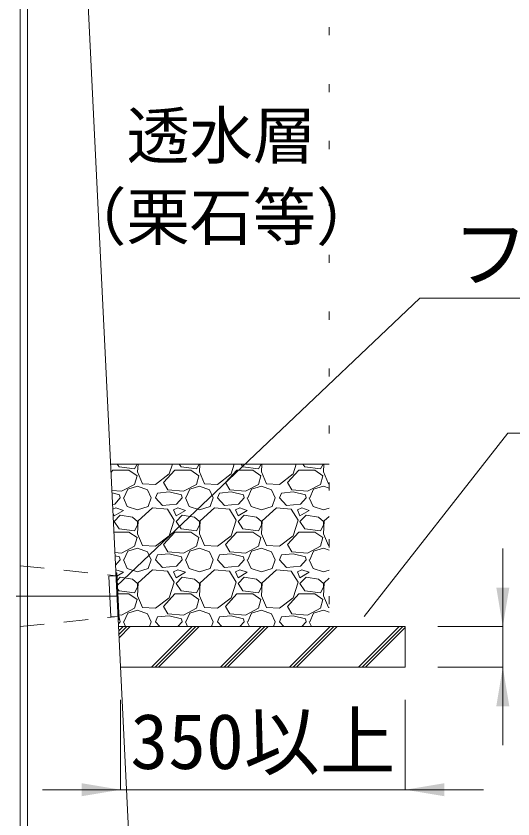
# Model space of a CAD drawing. Units: millimetres at full size, sheet at 1:40; details may follow other scales. Extents: x 221193 to 264773, y 874627 to 883926.
# Drawn here: x 239478 to 240089, y 878781 to 879769 of the extents above; entities that cross this region are included whole.
import ezdxf
from ezdxf.enums import TextEntityAlignment as Align

# ---------------------------------------------------------------- set-up
doc = ezdxf.new("R2010")
doc.units = ezdxf.units.MM
doc.header["$LTSCALE"] = 40
for name, pattern in [('DOTTED', [1.75, 0.25, -1.5]), ('USER1', [10, 6.25, -1.25, 1.25, -1.25]), ('USER2', [1.35, 0.75, -0.6])]:
    doc.linetypes.add(name, pattern=pattern)
for name, color, linetype, lineweight in [('0_2', 7, 'Continuous', 15), ('ハッチング', 7, 'Continuous', 5), ('フィルター', 3, 'Continuous', 13), ('寸法線', 7, 'Continuous', 13), ('引出線', 4, 'Continuous', 9), ('本体', 2, 'Continuous', 20), ('補助線', 8, 'Continuous', 13)]:
    doc.layers.add(name, color=color, linetype=linetype, lineweight=lineweight)
doc.styles.add('ＭＳ ゴシック', font='')
doc.styles.get('ＭＳ ゴシック').set_extended_font_data('MS Gothic')

# ---------------------------------------------------------------- blocks, each defined once
blk = doc.blocks.new('filled_arrow')
at = {"color": 0, "linetype": 'Continuous', "lineweight": -2}
blk.add_solid([(7.5, 1.25), (0, 0), (7.5, -1.25)], dxfattribs=at)

msp = doc.modelspace()

# ---------------------------------------------------------------- hatches: boundary and pattern name
at = {"layer": 'ハッチング'}
h = msp.add_hatch(dxfattribs=at)
h.set_pattern_fill('USER', color=256, style=0, pattern_type=2)
h.set_pattern_definition([(45, (134242.79, 887862.86), (-42.42641, 42.42641), []), (45, (134247.14, 887862.86), (-42.42641, 42.42641), []), (45, (134251.49, 887862.86), (-42.42641, 42.42641), [])])
h.paths.add_polyline_path([(239956.48, 879017.79), (239604.02, 879017.79), (239606.48, 878967.79), (239956.48, 878967.79)])

# ---------------------------------------------------------------- linework, layer by layer
at = {"layer": '0_2', "linetype": 'DOTTED', "lineweight": 9}
msp.add_line((239862.83, 880105.28), (239862.83, 879017.79), dxfattribs=at)
at = {"layer": '0_2'}
for p, q in [((239604.02, 879017.79), (239956.48, 879017.79)), ((239956.48, 879017.79), (239956.48, 878967.79)), ((239606.48, 878967.79), (239956.48, 878967.79))]:
    msp.add_line(p, q, dxfattribs=at)
at = {"layer": 'ハッチング'}
for p, q in [((239602.11, 879217.79), (239604.53, 879214.16)), ((239604.53, 879214.16), (239623.58, 879211.88)), ((239623.58, 879211.88), (239626.86, 879217.79)), ((239627.85, 879217.79), (239627.39, 879208.07)), ((239666.25, 879205.78), (239670.09, 879217.79)), ((239678.31, 879217.79), (239680.73, 879214.16)), ((239680.73, 879214.16), (239699.78, 879211.88)), ((239699.78, 879211.88), (239703.06, 879217.79)), ((239704.05, 879217.79), (239703.59, 879208.07)), ((239742.45, 879205.78), (239746.29, 879217.79)), ((239754.51, 879217.79), (239756.93, 879214.16)), ((239756.93, 879214.16), (239775.98, 879211.88)), ((239775.98, 879211.88), (239779.26, 879217.79)), ((239780.25, 879217.79), (239779.79, 879208.07)), ((239818.65, 879205.78), (239822.49, 879217.79)), ((239830.71, 879217.79), (239833.13, 879214.16)), ((239833.13, 879214.16), (239852.18, 879211.88)), ((239852.18, 879211.88), (239855.46, 879217.79)), ((239856.45, 879217.79), (239855.99, 879208.07)), ((239594.67, 879207.87), (239596.91, 879210.35)), ((239596.91, 879210.35), (239616.72, 879210.35)), ((239616.72, 879210.35), (239626.63, 879203.49)), ((239626.63, 879203.49), (239623.58, 879192.83)), ((239627.39, 879208.07), (239633.48, 879193.59)), ((239649.49, 879192.83), (239666.25, 879205.78)), ((239659.39, 879195.11), (239673.11, 879210.35)), ((239673.11, 879210.35), (239692.92, 879210.35)), ((239692.92, 879210.35), (239702.83, 879203.49)), ((239702.83, 879203.49), (239699.78, 879192.83)), ((239703.59, 879208.07), (239709.68, 879193.59)), ((239725.69, 879192.83), (239742.45, 879205.78)), ((239735.59, 879195.11), (239749.31, 879210.35)), ((239749.31, 879210.35), (239769.12, 879210.35)), ((239769.12, 879210.35), (239779.03, 879203.49)), ((239779.03, 879203.49), (239775.98, 879192.83)), ((239779.79, 879208.07), (239785.88, 879193.59)), ((239801.89, 879192.83), (239818.65, 879205.78)), ((239811.79, 879195.11), (239825.51, 879210.35)), ((239825.51, 879210.35), (239845.32, 879210.35)), ((239845.32, 879210.35), (239855.23, 879203.49)), ((239855.23, 879203.49), (239852.18, 879192.83)), ((239855.99, 879208.07), (239862.08, 879193.59)), ((239623.58, 879192.83), (239607.58, 879184.44)), ((239633.48, 879193.59), (239649.49, 879192.83)), ((239664.73, 879185.97), (239659.39, 879195.11)), ((239699.78, 879192.83), (239683.78, 879184.44)), ((239709.68, 879193.59), (239725.69, 879192.83)), ((239740.93, 879185.97), (239735.59, 879195.11)), ((239775.98, 879192.83), (239759.98, 879184.44)), ((239785.88, 879193.59), (239801.89, 879192.83)), ((239817.13, 879185.97), (239811.79, 879195.11)), ((239852.18, 879192.83), (239836.18, 879184.44)), ((239862.08, 879193.59), (239862.83, 879193.55)), ((239607.58, 879184.44), (239595.78, 879185.39)), ((239605.29, 879179.87), (239595.94, 879182.21)), ((239610.62, 879176.06), (239615.2, 879186.73)), ((239615.2, 879186.73), (239627.39, 879190.54)), ((239627.39, 879190.54), (239639.58, 879185.97)), ((239639.58, 879185.97), (239644.15, 879176.06)), ((239649.49, 879176.06), (239651.77, 879182.16)), ((239666.25, 879183.68), (239651.77, 879182.16)), ((239683.78, 879184.44), (239664.73, 879185.97)), ((239681.49, 879179.87), (239666.25, 879183.68)), ((239686.82, 879176.06), (239691.4, 879186.73)), ((239691.4, 879186.73), (239703.59, 879190.54)), ((239703.59, 879190.54), (239715.78, 879185.97)), ((239715.78, 879185.97), (239720.35, 879176.06)), ((239725.69, 879176.06), (239727.97, 879182.16)), ((239742.45, 879183.68), (239727.97, 879182.16)), ((239759.98, 879184.44), (239740.93, 879185.97)), ((239757.69, 879179.87), (239742.45, 879183.68)), ((239763.02, 879176.06), (239767.6, 879186.73)), ((239767.6, 879186.73), (239779.79, 879190.54)), ((239779.79, 879190.54), (239791.98, 879185.97)), ((239791.98, 879185.97), (239796.55, 879176.06)), ((239801.89, 879176.06), (239804.17, 879182.16)), ((239818.65, 879183.68), (239804.17, 879182.16)), ((239836.18, 879184.44), (239817.13, 879185.97)), ((239833.89, 879179.87), (239818.65, 879183.68)), ((239839.22, 879176.06), (239843.8, 879186.73)), ((239843.8, 879186.73), (239855.99, 879190.54)), ((239855.99, 879190.54), (239862.83, 879187.97)), ((239606.05, 879176.06), (239599.19, 879168.44)), ((239606.05, 879176.06), (239605.29, 879179.87)), ((239609.86, 879176.06), (239614.43, 879165.39)), ((239640.34, 879165.39), (239644.15, 879176.06)), ((239657.87, 879166.92), (239649.49, 879176.06)), ((239682.25, 879176.06), (239675.39, 879168.44)), ((239682.25, 879176.06), (239681.49, 879179.87)), ((239686.06, 879176.06), (239690.63, 879165.39)), ((239716.54, 879165.39), (239720.35, 879176.06)), ((239734.07, 879166.92), (239725.69, 879176.06)), ((239758.45, 879176.06), (239751.59, 879168.44)), ((239758.45, 879176.06), (239757.69, 879179.87)), ((239762.26, 879176.06), (239766.83, 879165.39)), ((239792.74, 879165.39), (239796.55, 879176.06)), ((239810.27, 879166.92), (239801.89, 879176.06)), ((239834.65, 879176.06), (239827.79, 879168.44)), ((239834.65, 879176.06), (239833.89, 879179.87)), ((239838.46, 879176.06), (239843.03, 879165.39)), ((239599.19, 879168.44), (239596.62, 879168.22)), ((239600.72, 879163.87), (239596.92, 879162.24)), ((239609.86, 879160.82), (239600.72, 879163.87)), ((239614.43, 879165.39), (239627.39, 879161.58)), ((239627.39, 879161.58), (239640.34, 879165.39)), ((239645.67, 879163.87), (239628.15, 879147.87)), ((239663.96, 879162.35), (239645.68, 879163.87)), ((239675.39, 879168.44), (239657.87, 879166.92)), ((239672.35, 879148.63), (239663.96, 879162.35)), ((239676.92, 879163.87), (239671.58, 879161.58)), ((239686.06, 879160.82), (239676.92, 879163.87)), ((239690.63, 879165.39), (239703.59, 879161.58)), ((239703.59, 879161.58), (239716.54, 879165.39)), ((239721.87, 879163.87), (239704.35, 879147.87)), ((239740.16, 879162.35), (239721.88, 879163.87)), ((239751.59, 879168.44), (239734.07, 879166.92)), ((239748.55, 879148.63), (239740.16, 879162.35)), ((239753.12, 879163.87), (239747.78, 879161.58)), ((239762.26, 879160.82), (239753.12, 879163.87)), ((239766.83, 879165.39), (239779.79, 879161.58)), ((239779.79, 879161.58), (239792.74, 879165.39)), ((239798.07, 879163.87), (239780.55, 879147.87)), ((239816.36, 879162.35), (239798.08, 879163.87)), ((239827.79, 879168.44), (239810.27, 879166.92)), ((239824.75, 879148.63), (239816.36, 879162.35)), ((239829.32, 879163.87), (239823.98, 879161.58)), ((239838.46, 879160.82), (239829.32, 879163.87)), ((239843.03, 879165.39), (239855.99, 879161.58)), ((239855.99, 879161.58), (239862.83, 879163.6)), ((239597.17, 879157.12), (239598.43, 879153.96)), ((239598.43, 879153.96), (239609.86, 879160.82)), ((239606.05, 879154.73), (239598.43, 879147.11)), ((239621.29, 879152.44), (239606.05, 879154.73)), ((239627.39, 879147.11), (239621.29, 879152.44)), ((239671.58, 879161.58), (239674.63, 879153.96)), ((239674.63, 879153.96), (239686.06, 879160.82)), ((239682.25, 879154.73), (239674.63, 879147.11)), ((239697.49, 879152.44), (239682.25, 879154.73)), ((239703.59, 879147.11), (239697.49, 879152.44)), ((239747.78, 879161.58), (239750.83, 879153.96)), ((239750.83, 879153.96), (239762.26, 879160.82)), ((239758.45, 879154.73), (239750.83, 879147.11)), ((239773.69, 879152.44), (239758.45, 879154.73)), ((239779.79, 879147.11), (239773.69, 879152.44)), ((239823.98, 879161.58), (239827.03, 879153.96)), ((239827.03, 879153.96), (239838.46, 879160.82)), ((239834.65, 879154.73), (239827.03, 879147.11)), ((239849.89, 879152.44), (239834.65, 879154.73)), ((239855.99, 879147.11), (239849.89, 879152.44)), ((239862.83, 879153.42), (239856.75, 879147.87)), ((239598.43, 879147.11), (239604.53, 879137.96)), ((239623.58, 879135.68), (239627.39, 879142.53)), ((239628.15, 879147.87), (239627.39, 879131.87)), ((239627.39, 879142.53), (239627.39, 879147.11)), ((239666.25, 879129.58), (239672.35, 879148.63)), ((239674.63, 879147.11), (239680.73, 879137.96)), ((239699.78, 879135.68), (239703.59, 879142.53)), ((239704.35, 879147.87), (239703.59, 879131.87)), ((239703.59, 879142.53), (239703.59, 879147.11)), ((239742.45, 879129.58), (239748.55, 879148.63)), ((239750.83, 879147.11), (239756.93, 879137.96)), ((239775.98, 879135.68), (239779.79, 879142.53)), ((239780.55, 879147.87), (239779.79, 879131.87)), ((239779.79, 879142.53), (239779.79, 879147.11)), ((239818.65, 879129.58), (239824.75, 879148.63)), ((239827.03, 879147.11), (239833.13, 879137.96)), ((239852.18, 879135.68), (239855.99, 879142.53)), ((239856.75, 879147.87), (239855.99, 879131.87)), ((239855.99, 879142.53), (239855.99, 879147.11)), ((239598.3, 879134.15), (239616.72, 879134.15)), ((239604.53, 879137.96), (239623.58, 879135.68)), ((239616.72, 879134.15), (239626.63, 879127.29)), ((239659.39, 879118.91), (239673.11, 879134.15)), ((239673.11, 879134.15), (239692.92, 879134.15)), ((239680.73, 879137.96), (239699.78, 879135.68)), ((239692.92, 879134.15), (239702.83, 879127.29)), ((239735.59, 879118.91), (239749.31, 879134.15)), ((239749.31, 879134.15), (239769.12, 879134.15)), ((239756.93, 879137.96), (239775.98, 879135.68)), ((239769.12, 879134.15), (239779.03, 879127.29)), ((239811.79, 879118.91), (239825.51, 879134.15)), ((239825.51, 879134.15), (239845.32, 879134.15)), ((239833.13, 879137.96), (239852.18, 879135.68)), ((239845.32, 879134.15), (239855.23, 879127.29)), ((239626.63, 879127.29), (239623.58, 879116.63)), ((239627.39, 879131.87), (239633.48, 879117.39)), ((239649.49, 879116.63), (239666.25, 879129.58)), ((239702.83, 879127.29), (239699.78, 879116.63)), ((239703.59, 879131.87), (239709.68, 879117.39)), ((239725.69, 879116.63), (239742.45, 879129.58)), ((239779.03, 879127.29), (239775.98, 879116.63)), ((239779.79, 879131.87), (239785.88, 879117.39)), ((239801.89, 879116.63), (239818.65, 879129.58)), ((239855.23, 879127.29), (239852.18, 879116.63)), ((239855.99, 879131.87), (239862.08, 879117.39)), ((239623.58, 879116.63), (239607.58, 879108.24)), ((239615.2, 879110.53), (239627.39, 879114.34)), ((239627.39, 879114.34), (239639.58, 879109.77)), ((239633.48, 879117.39), (239649.49, 879116.63)), ((239664.73, 879109.77), (239659.39, 879118.91)), ((239699.78, 879116.63), (239683.78, 879108.24)), ((239691.4, 879110.53), (239703.59, 879114.34)), ((239703.59, 879114.34), (239715.78, 879109.77)), ((239709.68, 879117.39), (239725.69, 879116.63)), ((239740.93, 879109.77), (239735.59, 879118.91)), ((239775.98, 879116.63), (239759.98, 879108.24)), ((239767.6, 879110.53), (239779.79, 879114.34)), ((239779.79, 879114.34), (239791.98, 879109.77)), ((239785.88, 879117.39), (239801.89, 879116.63)), ((239817.13, 879109.77), (239811.79, 879118.91)), ((239852.18, 879116.63), (239836.18, 879108.24)), ((239843.8, 879110.53), (239855.99, 879114.34)), ((239855.99, 879114.34), (239862.83, 879111.77)), ((239862.08, 879117.39), (239862.83, 879117.35)), ((239607.58, 879108.24), (239599.54, 879108.89)), ((239605.29, 879103.67), (239599.73, 879105.06)), ((239606.05, 879099.86), (239605.29, 879103.67)), ((239610.62, 879099.86), (239615.2, 879110.53)), ((239639.58, 879109.77), (239644.15, 879099.86)), ((239649.49, 879099.86), (239651.77, 879105.96)), ((239666.25, 879107.48), (239651.77, 879105.96)), ((239683.78, 879108.24), (239664.73, 879109.77)), ((239681.49, 879103.67), (239666.25, 879107.48)), ((239682.25, 879099.86), (239681.49, 879103.67)), ((239686.82, 879099.86), (239691.4, 879110.53)), ((239715.78, 879109.77), (239720.35, 879099.86)), ((239725.69, 879099.86), (239727.97, 879105.96)), ((239742.45, 879107.48), (239727.97, 879105.96)), ((239759.98, 879108.24), (239740.93, 879109.77)), ((239757.69, 879103.67), (239742.45, 879107.48)), ((239758.45, 879099.86), (239757.69, 879103.67)), ((239763.02, 879099.86), (239767.6, 879110.53)), ((239791.98, 879109.77), (239796.55, 879099.86)), ((239801.89, 879099.86), (239804.17, 879105.96)), ((239818.65, 879107.48), (239804.17, 879105.96)), ((239836.18, 879108.24), (239817.13, 879109.77)), ((239833.89, 879103.67), (239818.65, 879107.48)), ((239834.65, 879099.86), (239833.89, 879103.67)), ((239839.22, 879099.86), (239843.8, 879110.53)), ((239606.05, 879099.86), (239600.3, 879093.47)), ((239609.86, 879099.86), (239614.43, 879089.19)), ((239640.34, 879089.19), (239644.15, 879099.86)), ((239657.87, 879090.72), (239649.49, 879099.86)), ((239682.25, 879099.86), (239675.39, 879092.24)), ((239686.06, 879099.86), (239690.63, 879089.19)), ((239716.54, 879089.19), (239720.35, 879099.86)), ((239734.07, 879090.72), (239725.69, 879099.86)), ((239758.45, 879099.86), (239751.59, 879092.24)), ((239762.26, 879099.86), (239766.83, 879089.19)), ((239792.74, 879089.19), (239796.55, 879099.86)), ((239810.27, 879090.72), (239801.89, 879099.86)), ((239834.65, 879099.86), (239827.79, 879092.24)), ((239838.46, 879099.86), (239843.03, 879089.19)), ((239600.72, 879087.67), (239600.59, 879087.62)), ((239609.86, 879084.62), (239600.72, 879087.67)), ((239601.97, 879079.89), (239609.86, 879084.62)), ((239614.43, 879089.19), (239627.39, 879085.38)), ((239627.39, 879085.38), (239640.34, 879089.19)), ((239645.67, 879087.67), (239628.15, 879071.67)), ((239663.96, 879086.15), (239645.68, 879087.67)), ((239675.39, 879092.24), (239657.87, 879090.72)), ((239672.35, 879072.43), (239663.96, 879086.15)), ((239676.92, 879087.67), (239671.58, 879085.38)), ((239671.58, 879085.38), (239674.63, 879077.76)), ((239674.63, 879077.76), (239686.06, 879084.62)), ((239686.06, 879084.62), (239676.92, 879087.67)), ((239690.63, 879089.19), (239703.59, 879085.38)), ((239703.59, 879085.38), (239716.54, 879089.19)), ((239721.87, 879087.67), (239704.35, 879071.67)), ((239740.16, 879086.15), (239721.88, 879087.67)), ((239751.59, 879092.24), (239734.07, 879090.72)), ((239748.55, 879072.43), (239740.16, 879086.15)), ((239753.12, 879087.67), (239747.78, 879085.38)), ((239747.78, 879085.38), (239750.83, 879077.76)), ((239750.83, 879077.76), (239762.26, 879084.62)), ((239762.26, 879084.62), (239753.12, 879087.67)), ((239766.83, 879089.19), (239779.79, 879085.38)), ((239779.79, 879085.38), (239792.74, 879089.19)), ((239798.07, 879087.67), (239780.55, 879071.67)), ((239816.36, 879086.15), (239798.08, 879087.67)), ((239827.79, 879092.24), (239810.27, 879090.72)), ((239824.75, 879072.43), (239816.36, 879086.15)), ((239829.32, 879087.67), (239823.98, 879085.38)), ((239823.98, 879085.38), (239827.03, 879077.76)), ((239827.03, 879077.76), (239838.46, 879084.62)), ((239838.46, 879084.62), (239829.32, 879087.67)), ((239843.03, 879089.19), (239855.99, 879085.38)), ((239855.99, 879085.38), (239862.83, 879087.4)), ((239606.05, 879078.53), (239602.22, 879074.7)), ((239621.29, 879076.24), (239606.05, 879078.53)), ((239627.39, 879070.91), (239621.29, 879076.24)), ((239682.25, 879078.53), (239674.63, 879070.91)), ((239697.49, 879076.24), (239682.25, 879078.53)), ((239703.59, 879070.91), (239697.49, 879076.24)), ((239758.45, 879078.53), (239750.83, 879070.91)), ((239773.69, 879076.24), (239758.45, 879078.53)), ((239779.79, 879070.91), (239773.69, 879076.24)), ((239834.65, 879078.53), (239827.03, 879070.91)), ((239849.89, 879076.24), (239834.65, 879078.53)), ((239855.99, 879070.91), (239849.89, 879076.24)), ((239862.83, 879077.22), (239856.75, 879071.67)), ((239602.73, 879064.46), (239604.53, 879061.76)), ((239623.58, 879059.48), (239627.39, 879066.33)), ((239628.15, 879071.67), (239627.39, 879055.67)), ((239627.39, 879066.33), (239627.39, 879070.91)), ((239666.25, 879053.38), (239672.35, 879072.43)), ((239674.63, 879070.91), (239680.73, 879061.76)), ((239699.78, 879059.48), (239703.59, 879066.33)), ((239704.35, 879071.67), (239703.59, 879055.67)), ((239703.59, 879066.33), (239703.59, 879070.91)), ((239742.45, 879053.38), (239748.55, 879072.43)), ((239750.83, 879070.91), (239756.93, 879061.76)), ((239775.98, 879059.48), (239779.79, 879066.33)), ((239780.55, 879071.67), (239779.79, 879055.67)), ((239779.79, 879066.33), (239779.79, 879070.91)), ((239818.65, 879053.38), (239824.75, 879072.43)), ((239827.03, 879070.91), (239833.13, 879061.76)), ((239852.18, 879059.48), (239855.99, 879066.33)), ((239856.75, 879071.67), (239855.99, 879055.67)), ((239855.99, 879066.33), (239855.99, 879070.91)), ((239603.05, 879057.95), (239616.72, 879057.95)), ((239604.53, 879061.76), (239623.58, 879059.48)), ((239616.72, 879057.95), (239626.63, 879051.09)), ((239627.39, 879055.67), (239633.48, 879041.19)), ((239659.39, 879042.71), (239673.11, 879057.95)), ((239673.11, 879057.95), (239692.92, 879057.95)), ((239680.73, 879061.76), (239699.78, 879059.48)), ((239692.92, 879057.95), (239702.83, 879051.09)), ((239703.59, 879055.67), (239709.68, 879041.19)), ((239735.59, 879042.71), (239749.31, 879057.95)), ((239749.31, 879057.95), (239769.12, 879057.95)), ((239756.93, 879061.76), (239775.98, 879059.48)), ((239769.12, 879057.95), (239779.03, 879051.09)), ((239779.79, 879055.67), (239785.88, 879041.19)), ((239811.79, 879042.71), (239825.51, 879057.95)), ((239825.51, 879057.95), (239845.32, 879057.95)), ((239833.13, 879061.76), (239852.18, 879059.48)), ((239845.32, 879057.95), (239855.23, 879051.09)), ((239855.99, 879055.67), (239862.08, 879041.19)), ((239626.63, 879051.09), (239623.58, 879040.43)), ((239649.49, 879040.43), (239666.25, 879053.38)), ((239702.83, 879051.09), (239699.78, 879040.43)), ((239725.69, 879040.43), (239742.45, 879053.38)), ((239779.03, 879051.09), (239775.98, 879040.43)), ((239801.89, 879040.43), (239818.65, 879053.38)), ((239855.23, 879051.09), (239852.18, 879040.43)), ((239623.58, 879040.43), (239607.58, 879032.04)), ((239610.62, 879023.66), (239615.2, 879034.33)), ((239615.2, 879034.33), (239627.39, 879038.14)), ((239627.39, 879038.14), (239639.58, 879033.57)), ((239633.48, 879041.19), (239649.49, 879040.43)), ((239664.73, 879033.57), (239659.39, 879042.71)), ((239699.78, 879040.43), (239683.78, 879032.04)), ((239686.82, 879023.66), (239691.4, 879034.33)), ((239691.4, 879034.33), (239703.59, 879038.14)), ((239703.59, 879038.14), (239715.78, 879033.57)), ((239709.68, 879041.19), (239725.69, 879040.43)), ((239740.93, 879033.57), (239735.59, 879042.71)), ((239775.98, 879040.43), (239759.98, 879032.04)), ((239763.02, 879023.66), (239767.6, 879034.33)), ((239767.6, 879034.33), (239779.79, 879038.14)), ((239779.79, 879038.14), (239791.98, 879033.57)), ((239785.88, 879041.19), (239801.89, 879040.43)), ((239817.13, 879033.57), (239811.79, 879042.71)), ((239852.18, 879040.43), (239836.18, 879032.04)), ((239839.22, 879023.66), (239843.8, 879034.33)), ((239843.8, 879034.33), (239855.99, 879038.14)), ((239855.99, 879038.14), (239862.83, 879035.57)), ((239862.08, 879041.19), (239862.83, 879041.15)), ((239607.58, 879032.04), (239604.31, 879032.31)), ((239605.29, 879027.47), (239604.54, 879027.66)), ((239606.05, 879023.66), (239605.29, 879027.47)), ((239639.58, 879033.57), (239644.15, 879023.66)), ((239649.49, 879023.66), (239651.77, 879029.76)), ((239666.25, 879031.28), (239651.77, 879029.76)), ((239683.78, 879032.04), (239664.73, 879033.57)), ((239681.49, 879027.47), (239666.25, 879031.28)), ((239682.25, 879023.66), (239681.49, 879027.47)), ((239715.78, 879033.57), (239720.35, 879023.66)), ((239725.69, 879023.66), (239727.97, 879029.76)), ((239742.45, 879031.28), (239727.97, 879029.76)), ((239759.98, 879032.04), (239740.93, 879033.57)), ((239757.69, 879027.47), (239742.45, 879031.28)), ((239758.45, 879023.66), (239757.69, 879027.47)), ((239791.98, 879033.57), (239796.55, 879023.66)), ((239801.89, 879023.66), (239804.17, 879029.76)), ((239818.65, 879031.28), (239804.17, 879029.76)), ((239836.18, 879032.04), (239817.13, 879033.57)), ((239833.89, 879027.47), (239818.65, 879031.28)), ((239834.65, 879023.66), (239833.89, 879027.47)), ((239606.05, 879023.66), (239603.85, 879021.22)), ((239609.86, 879023.66), (239612.38, 879017.79)), ((239642.05, 879017.79), (239644.15, 879023.66)), ((239654.87, 879017.79), (239649.49, 879023.66)), ((239682.25, 879023.66), (239676.97, 879017.79)), ((239686.06, 879023.66), (239688.58, 879017.79)), ((239718.25, 879017.79), (239720.35, 879023.66)), ((239731.07, 879017.79), (239725.69, 879023.66)), ((239758.45, 879023.66), (239753.17, 879017.79)), ((239762.26, 879023.66), (239764.78, 879017.79)), ((239794.45, 879017.79), (239796.55, 879023.66)), ((239807.27, 879017.79), (239801.89, 879023.66)), ((239834.65, 879023.66), (239829.37, 879017.79)), ((239838.46, 879023.66), (239840.98, 879017.79))]:
    msp.add_line(p, q, dxfattribs=at)
at = {"layer": 'フィルター'}
for p, q in [((239600.76, 879084.02), (239601.76, 879084.07)), ((239591.96, 879079.8), (239600.95, 879080.25)), ((239591.96, 879079.8), (239594.42, 879029.86)), ((239594.42, 879029.86), (239603.41, 879030.31)), ((239603.59, 879026.53), (239604.59, 879026.58))]:
    msp.add_line(p, q, dxfattribs=at)
at = {"layer": 'フィルター', "lineweight": 20}
for p, q in [((239600.76, 879084.02), (239603.59, 879026.53)), ((239601.76, 879084.07), (239604.59, 879026.58))]:
    msp.add_line(p, q, dxfattribs=at)
at = {"layer": '寸法線'}
for p, q in [((240076.41, 878871.79), (240076.41, 879113.79)), ((239996.48, 879017.79), (240076.41, 879017.79)), ((239996.48, 878967.79), (240076.41, 878967.79)), ((239606.48, 878927.79), (239606.48, 878817.19)), ((239956.48, 878927.79), (239956.48, 878817.19)), ((239510.48, 878817.19), (240052.48, 878817.19))]:
    msp.add_line(p, q, dxfattribs=at)
at = {"layer": '引出線', "lineweight": 13}
msp.add_lwpolyline([(239601.56, 879067.76), (239974.59, 879421.91), (240460.48, 879421.91)], dxfattribs=at)
at = {"layer": '引出線'}
msp.add_lwpolyline([(239906.01, 879030.28), (240082.57, 879255.77), (240852.8, 879255.77)], dxfattribs=at)
at = {"layer": '本体', "lineweight": 9}
msp.add_line((239491.83, 880355.28), (239491.83, 878355.28), dxfattribs=at)
at = {"layer": '本体'}
for p, q in [((239482.83, 880346.28), (239482.83, 878355.28)), ((239562.83, 879855.28), (239622.83, 878635.28))]:
    msp.add_line(p, q, dxfattribs=at)
at = {"layer": '本体', "linetype": 'USER2', "lineweight": 9}
for p, q in [((239482.83, 879092.78), (239600.95, 879080.28)), ((239482.83, 879017.78), (239603.41, 879030.28))]:
    msp.add_line(p, q, dxfattribs=at)
at = {"layer": '補助線'}
for p, q in [((239862.83, 879217.79), (239594.19, 879217.79)), ((239593.19, 879054.83), (239603.18, 879055.33))]:
    msp.add_line(p, q, dxfattribs=at)
at = {"layer": '補助線', "linetype": 'USER1', "lineweight": 20}
msp.add_line((239477.92, 879055.28), (239602.18, 879055.28), dxfattribs=at)

# ---------------------------------------------------------------- block references
at = {"layer": '寸法線', "xscale": 6.4, "yscale": 6.4}
for p, rotation in [((240076.41, 879017.79), 90), ((240076.41, 878967.79), 270), ((239606.48, 878817.19), 180)]:
    msp.add_blockref('filled_arrow', p, dxfattribs=dict(at, rotation=rotation))
msp.add_blockref('filled_arrow', (239956.48, 878817.19), dxfattribs=at)
at = {"layer": '引出線', "lineweight": 13, "xscale": 0.16, "yscale": 0.16, "rotation": 43.5}
msp.add_blockref('filled_arrow', (239601.56, 879067.76), dxfattribs=at)
at = {"layer": '引出線', "xscale": 0.16, "yscale": 0.16, "rotation": 51.9}
msp.add_blockref('filled_arrow', (239906.01, 879030.28), dxfattribs=at)

# ---------------------------------------------------------------- texts
at = {"layer": '寸法線', "style": 'ＭＳ ゴシック'}
msp.add_text('350以上', height=68.36, dxfattribs=at).set_placement((239781.48, 878876.84), align=Align.MIDDLE_CENTER)
at = {"layer": '引出線', "style": 'ＭＳ ゴシック'}
for s, height, p in [('透水層', 56.96, (239613.7, 879650.38)), ('（栗石等）', 56.96, (239536, 879550.38)), ('フィルター', 68.36, (240014.59, 879510.87))]:
    msp.add_text(s, height=height, dxfattribs=at).set_placement(p, align=Align.TOP_LEFT)

doc.saveas('drawing.dxf')
